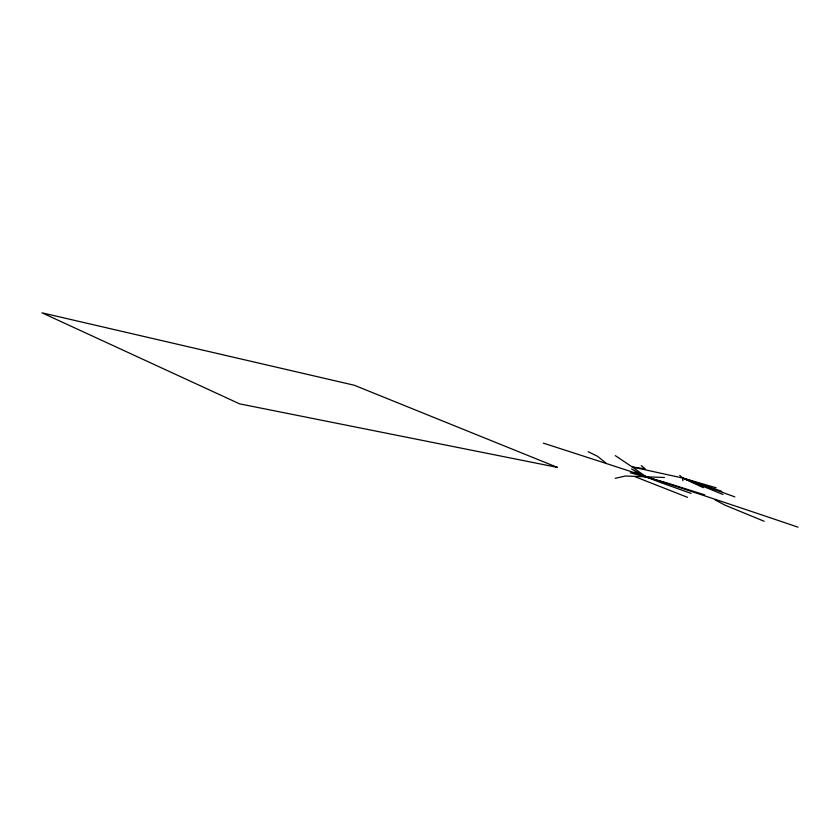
<?xml version="1.0" encoding="UTF-8"?>
<svg xmlns="http://www.w3.org/2000/svg" width="840" height="840" viewBox="0 0 840 840"><rect width="100%" height="100%" fill="white"/><g stroke="black" fill="none" stroke-linecap="round" stroke-linejoin="round"><path stroke-width="1.26" d="M615.279 478.317L625.443 476.018L664.472 477.488M630.304 472.773L668 483.263L704.718 494.855M543.301 443.132C628.415 470.536 713.37 498.393 798 527.173M716.131 487.788L682.668 478.023L632.279 466.988L615.29 455.627M721.728 491.316L682.668 478.023L679.728 475.409M691.078 493.395L658.34 481.719L634.452 472.195M734.832 496.87L682.668 478.023L682.889 480.784M687.529 497.332L634.956 476.658M722.946 494.466L682.668 478.023L703.259 487.662M764.159 521.252L724.794 505.071L715.124 499.926M588.168 451.71L597.576 456.33L605.84 462.977M631.512 468.993L646.579 477.131L632.279 466.988L645.194 468.825L641.225 465.57M557.372 467.376L239.578 403.841L42 312.827L354.302 385.256L557.372 467.376"/></g></svg>
